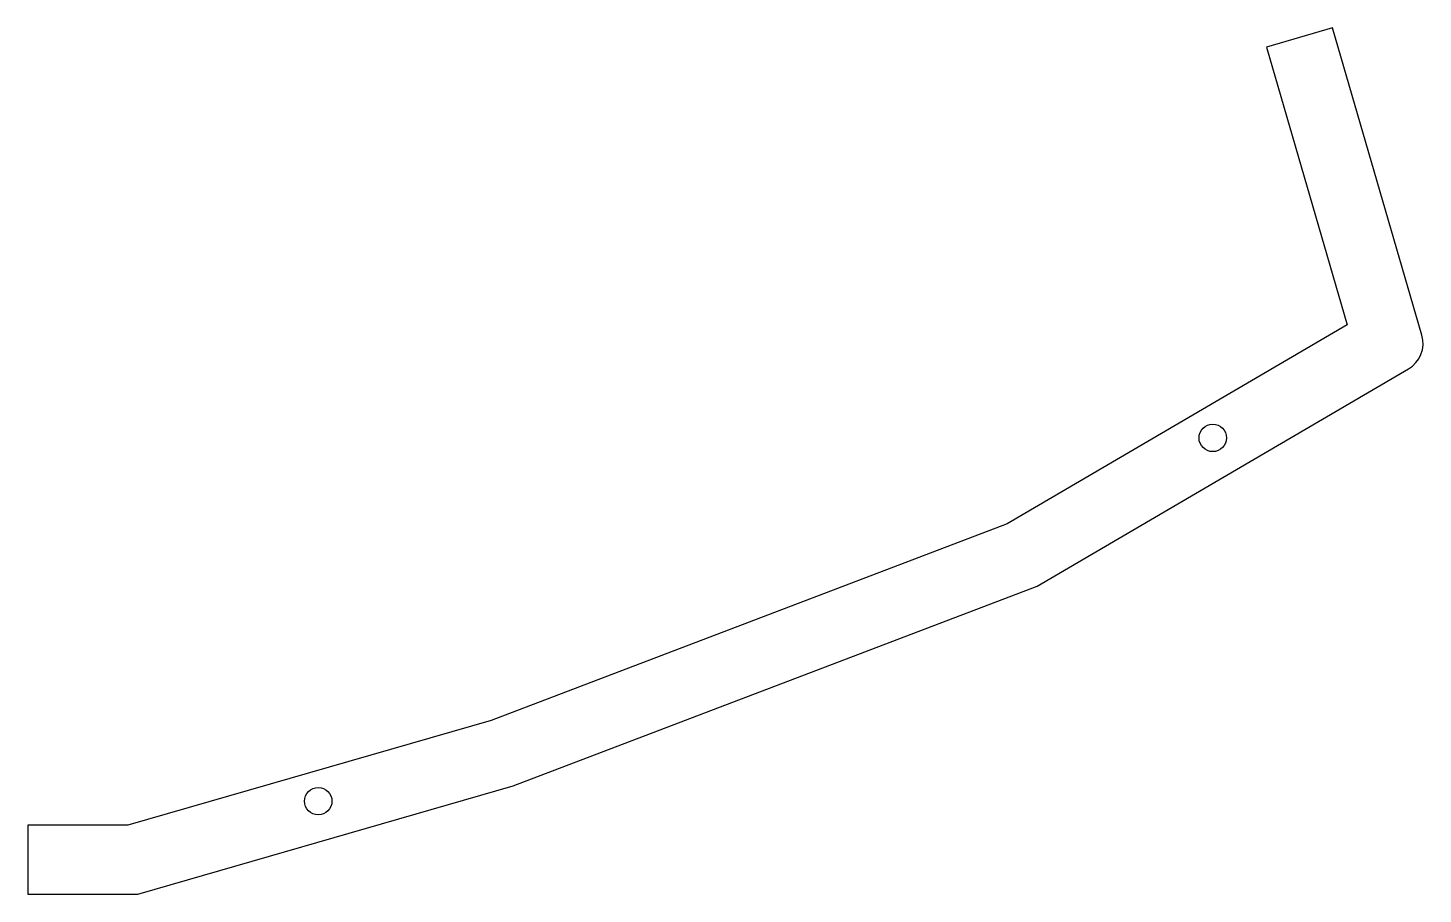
# Model space of a CAD drawing. Header units: millimetres. Extents: x -73 to 72, y -45 to 45.
import ezdxf

# ---------------------------------------------------------------- set-up
doc = ezdxf.new("R2010")
doc.units = ezdxf.units.MM
doc.layers.add('CUTOUTS', color=1, linetype='CONTINUOUS')
doc.layers.add('PERIMETER', color=5, linetype='CONTINUOUS')

msp = doc.modelspace()

# ---------------------------------------------------------------- linework, layer by layer
at = {"layer": 'CUTOUTS'}
for centre in [(50.2, 2.4), (-42.45, -35.21)]:
    msp.add_circle(centre, 1.42, dxfattribs=at)
at = {"layer": 'PERIMETER'}
for p, q in [((62.62, 44.86), (55.76, 42.86)), ((71.87, 13.05), (62.62, 44.86)), ((55.76, 42.86), (64.12, 14.1)), ((64.12, 14.1), (28.92, -6.49)), ((32.01, -12.96), (70.47, 9.54)), ((28.92, -6.49), (-24.53, -26.85)), ((-22.27, -33.63), (32.01, -12.96)), ((-24.53, -26.85), (-62.16, -37.69)), ((-61.15, -44.84), (-22.27, -33.63)), ((-62.16, -37.69), (-72.53, -37.69)), ((-72.53, -37.69), (-72.53, -44.84)), ((-72.53, -44.84), (-61.15, -44.84))]:
    msp.add_line(p, q, dxfattribs=at)
msp.add_arc((68.92, 12.19), 3.07, -59.6764, 16.209, dxfattribs=at)

doc.saveas('drawing.dxf')
